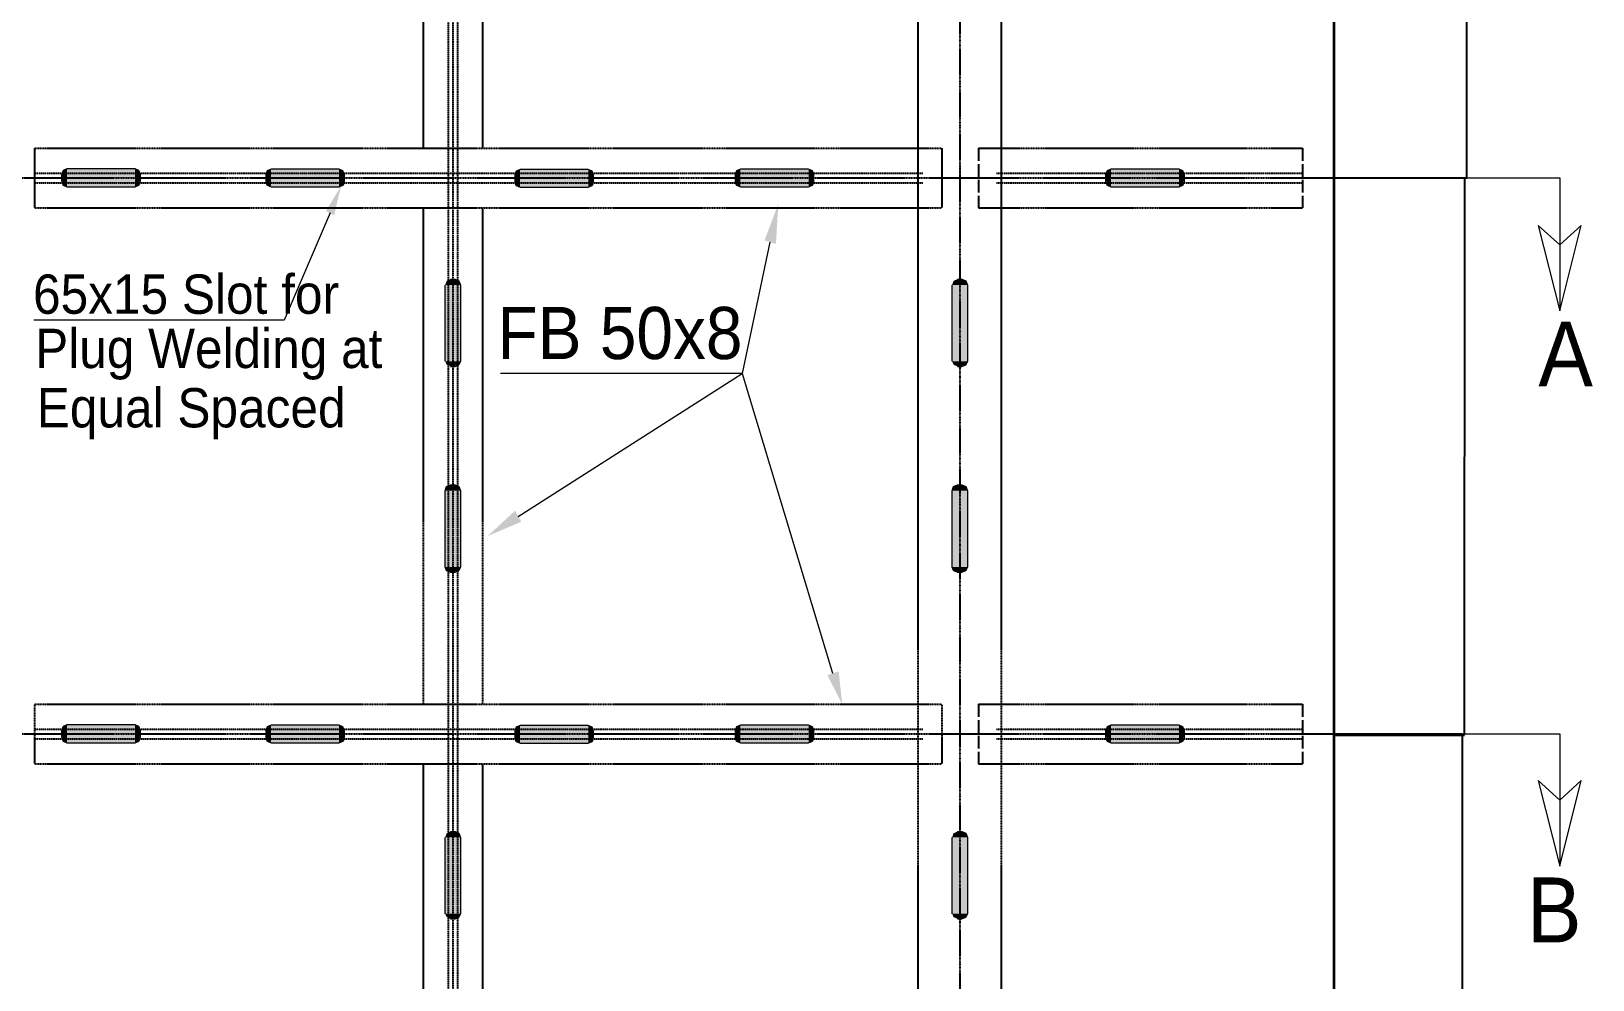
# Model space of a CAD drawing. Header units: inches. Extents: x 12838 to 25100, y 14333 to 18831.
# Drawn here: x 15853 to 17329, y 16434 to 17330 of the extents above; entities that cross this region are included whole.
import ezdxf

# ---------------------------------------------------------------- set-up
doc = ezdxf.new("R2010")
doc.units = ezdxf.units.IN
doc.header["$MEASUREMENT"] = 0
for name, pattern in [('ACAD_ISO02W100', [15, 12, -3]), ('DASHED2', [0.375, 0.25, -0.125]), ('HIDDEN2', [0.1875, 0.125, -0.0625]), ('PHANTOM2', [1.25, 0.625, -0.125, 0.125, -0.125, 0.125, -0.125])]:
    doc.linetypes.add(name, pattern=pattern)
for name, color, linetype in [('1', 50, 'Continuous'), ('PDF2_Geometry', 7, 'Continuous'), ('PDF2_Solid Fills', 7, 'Continuous'), ('PDF2_Text', 7, 'Continuous')]:
    doc.layers.add(name, color=color, linetype=linetype)
doc.styles.add('PDF Arial', font='arial.ttf')
doc.styles.get("Standard").update_dxf_attribs({"font": 'arial.ttf'})
doc.dimstyles.get("Standard").update_dxf_attribs({"dimtxt": 0.18, "dimasz": 0.18, "dimexe": 0.18, "dimexo": 0.0625, "dimgap": 0.09, "dimtad": 0, "dimtih": 1, "dimtoh": 1, "dimdec": 4, "dimzin": 0, "dimdsep": 46, "dimtxsty": 'Standard', "dimcen": 0.09, "dimadec": 0, "dimazin": 0, "dimtfac": 1, "dimtdec": 4, "dimtofl": 0, "dimtmove": 0, "dimatfit": 3, "dimfxl": 1, "dimtolj": 1, "dimtzin": 0, "dimarcsym": 0})

# ---------------------------------------------------------------- blocks, each defined once
blk = doc.blocks.new('*D39')
at = {"layer": '1', "color": 0, "lineweight": -2, "transparency": 16777216}
for p, q in [((17084.4, 17716.6), (17209.8, 17716.6)), ((17209.7, 17716.4), (17209.7, 17454.1)), ((17209.7, 17191.4), (17209.7, 17453.7)), ((17084.4, 17191.2), (17209.8, 17191.2))]:
    blk.add_line(p, q, dxfattribs=at)
at = {"layer": '1', "color": 0, "transparency": 16777216}
for points in [[(17209.6, 17716.4), (17209.7, 17716.4), (17209.7, 17716.6)], [(17209.6, 17191.4), (17209.7, 17191.4), (17209.7, 17191.2)]]:
    blk.add_solid(points, dxfattribs=at)
at = {"layer": 'Defpoints', "color": 0, "transparency": 16777216}
for p in [(17084.3, 17716.6), (17209.7, 17716.6), (17084.3, 17191.2)]:
    blk.add_point(p, dxfattribs=at)
at = {"layer": '1', "color": 0, "transparency": 16777216, "insert": (17209.7, 17453.9), "char_height": 0.18, "attachment_point": 5}
blk.add_mtext('\\A1;468', dxfattribs=at)
blk = doc.blocks.new('*D40')
at = {"layer": '1', "color": 0, "lineweight": -2, "transparency": 16777216}
for p, q in [((17084.4, 17191.2), (17207.7, 17191.2)), ((17207.5, 17191), (17207.5, 16928.1)), ((17207.5, 16664.9), (17207.5, 16927.8)), ((17084.4, 16664.7), (17207.7, 16664.7))]:
    blk.add_line(p, q, dxfattribs=at)
at = {"layer": '1', "color": 0, "transparency": 16777216}
for points in [[(17207.5, 17191), (17207.5, 17191), (17207.5, 17191.2)], [(17207.5, 16664.9), (17207.5, 16664.9), (17207.5, 16664.7)]]:
    blk.add_solid(points, dxfattribs=at)
at = {"layer": 'Defpoints', "color": 0, "transparency": 16777216}
for p in [(17084.3, 17191.2), (17084.3, 16664.7), (17207.5, 16664.7)]:
    blk.add_point(p, dxfattribs=at)
at = {"layer": '1', "color": 0, "transparency": 16777216, "insert": (17207.5, 16927.9), "char_height": 0.18, "attachment_point": 5}
blk.add_mtext('\\A1;468', dxfattribs=at)
blk = doc.blocks.new('*D41')
at = {"layer": '1', "color": 0, "lineweight": -2, "transparency": 16777216}
for p, q in [((17084.4, 16665.8), (17205.5, 16665.8)), ((17205.3, 16665.6), (17205.3, 16403.3)), ((17205.3, 16140.6), (17205.3, 16402.9)), ((17084.4, 16140.4), (17205.5, 16140.4))]:
    blk.add_line(p, q, dxfattribs=at)
at = {"layer": '1', "color": 0, "transparency": 16777216}
for points in [[(17205.3, 16665.6), (17205.3, 16665.6), (17205.3, 16665.8)], [(17205.3, 16140.6), (17205.3, 16140.6), (17205.3, 16140.4)]]:
    blk.add_solid(points, dxfattribs=at)
at = {"layer": 'Defpoints', "color": 0, "transparency": 16777216}
for p in [(17084.3, 16665.8), (17084.3, 16140.4), (17205.3, 16140.4)]:
    blk.add_point(p, dxfattribs=at)
at = {"layer": '1', "color": 0, "transparency": 16777216, "insert": (17205.3, 16403.1), "char_height": 0.18, "width": 91.111, "attachment_point": 5}
blk.add_mtext('\\A1;468', dxfattribs=at)

msp = doc.modelspace()

# ---------------------------------------------------------------- linework, layer by layer
at = {"linetype": 'HIDDEN2'}
for p, q in [((16223.00822, 17716.56756), (16223.00822, 17219.31756)), ((16279.25822, 17716.56756), (16279.25822, 17219.31756)), ((15855.63756, 17219.31756), (16713.45152, 17219.31756)), ((15855.63756, 17219.31756), (15855.63756, 17163.06756)), ((16713.45152, 17219.31756), (16713.45152, 17163.06756)), ((16748.29413, 17219.31756), (17054.48153, 17219.31756)), ((15808.55822, 17191.19256), (17084.30822, 17191.19256)), ((15855.63756, 17163.06756), (16713.45152, 17163.06756)), ((16223.00822, 17163.06756), (16223.00822, 16693.94256)), ((16279.25822, 17163.06756), (16279.25822, 16693.94256)), ((16748.29413, 17163.06756), (17054.48153, 17163.06756)), ((15855.63756, 16693.94256), (16713.45152, 16693.94256)), ((15855.63756, 16693.94256), (15855.63756, 16637.69256)), ((16713.45152, 16693.94256), (16713.45152, 16637.69256)), ((16748.29413, 16693.94256), (17054.48153, 16693.94256)), ((15808.55822, 16665.81756), (17084.30822, 16665.81756)), ((15855.63756, 16637.69256), (16713.45152, 16637.69256)), ((16223.00822, 16637.69256), (16223.00822, 16168.56756)), ((16279.25822, 16637.69256), (16279.25822, 16168.56756)), ((16748.29413, 16637.69256), (17054.48153, 16637.69256))]:
    msp.add_line(p, q, dxfattribs=at)
at = {"linetype": 'DASHED2'}
for p, q in [((16246.63322, 17716.56756), (16246.63322, 15612.81756)), ((16251.13322, 17716.56756), (16251.13322, 15612.81756)), ((16255.63322, 17716.56756), (16255.63322, 15612.81756)), ((15855.63756, 17195.69256), (16695.50822, 17195.69256)), ((15855.63756, 17186.69256), (16695.50822, 17186.69256)), ((16765.25822, 17195.69256), (17054.48153, 17195.69256)), ((16765.25822, 17186.69256), (17054.48153, 17186.69256)), ((15855.63756, 16670.31756), (16695.50822, 16670.31756)), ((16765.25822, 16670.31756), (17054.48153, 16670.31756)), ((15855.63756, 16661.31756), (16695.50822, 16661.31756)), ((16765.25822, 16661.31756), (17054.48153, 16661.31756))]:
    msp.add_line(p, q, dxfattribs=at)
at = {"linetype": 'PHANTOM2'}
for q in [(16730.38322, 15612.81756), (16730.38322, 15482.30137)]:
    msp.add_line((16730.38322, 17716.56756), q, dxfattribs=at)
at = {"linetype": 'ACAD_ISO02W100'}
for p, q in [((16748.29413, 17219.31756), (16748.29413, 17163.06756)), ((17054.48153, 17219.31756), (17054.48153, 17163.06756)), ((16748.29413, 16693.94256), (16748.29413, 16637.69256)), ((17054.48153, 16693.94256), (17054.48153, 16637.69256))]:
    msp.add_line(p, q, dxfattribs=at)
at = {"layer": '1', "linetype": 'HIDDEN2'}
for p, q in [((16691.00822, 15559.01353), (16691.00822, 17716.56756)), ((16769.75822, 15559.01353), (16769.75822, 17716.56756))]:
    msp.add_line(p, q, dxfattribs=at)
at = {"layer": '1', "lineweight": 35}
msp.add_line((17084.30822, 15612.81756), (17084.30822, 17716.56756), dxfattribs=at)
at = {"layer": 'PDF2_Geometry', "lineweight": 18}
for p, q in [((15886.38305, 17199.73646), (15882.76697, 17198.13543)), ((15950.74912, 17199.73646), (15886.38305, 17199.73646)), ((15954.36519, 17198.13543), (15950.74912, 17199.73646)), ((16079.31605, 17199.54994), (16075.69998, 17197.94891)), ((16143.68212, 17199.54994), (16079.31605, 17199.54994)), ((16147.29819, 17197.94891), (16143.68212, 17199.54994)), ((16314.7782, 17199.31148), (16311.16213, 17197.71045)), ((16379.14427, 17199.31148), (16314.7782, 17199.31148)), ((16382.76034, 17197.71045), (16379.14427, 17199.31148)), ((16523.1116, 17199.49172), (16519.49553, 17197.89069)), ((16587.47767, 17199.49172), (16523.1116, 17199.49172)), ((16591.09374, 17197.89069), (16587.47767, 17199.49172)), ((16730.38322, 17203.43828), (16730.38322, 17191.43057)), ((16873.38639, 17199.50601), (16869.77032, 17197.90499)), ((16937.75247, 17199.50601), (16873.38639, 17199.50601)), ((16941.36854, 17197.90499), (16937.75247, 17199.50601)), ((15882.76697, 17198.13543), (15881.32055, 17194.13286)), ((15881.32055, 17194.13286), (15881.32055, 17188.52926)), ((15881.32055, 17188.52926), (15882.76697, 17184.5267)), ((15882.76697, 17184.5267), (15886.38305, 17182.92567)), ((15950.74912, 17182.92567), (15954.36519, 17184.5267)), ((15955.81162, 17194.13286), (15954.36519, 17198.13543)), ((15954.36519, 17184.5267), (15955.81162, 17188.52926)), ((15955.81162, 17188.52926), (15955.81162, 17194.13286)), ((16075.69998, 17197.94891), (16074.25355, 17193.94634)), ((16074.25355, 17193.94634), (16074.25355, 17188.34275)), ((16074.25355, 17188.34275), (16075.69998, 17184.34018)), ((16075.69998, 17184.34018), (16079.31605, 17182.73915)), ((16143.68212, 17182.73915), (16147.29819, 17184.34018)), ((16148.74462, 17193.94634), (16147.29819, 17197.94891)), ((16147.29819, 17184.34018), (16148.74462, 17188.34275)), ((16148.74462, 17188.34275), (16148.74462, 17193.94634)), ((16311.16213, 17197.71045), (16309.7157, 17193.70788)), ((16309.7157, 17193.70788), (16309.7157, 17188.10429)), ((16309.7157, 17188.10429), (16311.16213, 17184.10172)), ((16311.16213, 17184.10172), (16314.7782, 17182.50069)), ((16379.14427, 17182.50069), (16382.76034, 17184.10172)), ((16384.20677, 17193.70788), (16382.76034, 17197.71045)), ((16382.76034, 17184.10172), (16384.20677, 17188.10429)), ((16384.20677, 17188.10429), (16384.20677, 17193.70788)), ((16519.49553, 17197.89069), (16518.0491, 17193.88812)), ((16518.0491, 17193.88812), (16518.0491, 17188.28453)), ((16518.0491, 17188.28453), (16519.49553, 17184.28196)), ((16519.49553, 17184.28196), (16523.1116, 17182.68093)), ((16587.47767, 17182.68093), (16591.09374, 17184.28196)), ((16592.54017, 17193.88812), (16591.09374, 17197.89069)), ((16591.09374, 17184.28196), (16592.54017, 17188.28453)), ((16592.54017, 17188.28453), (16592.54017, 17193.88812)), ((16869.77032, 17197.90499), (16868.32389, 17193.90242)), ((16868.32389, 17193.90242), (16868.32389, 17188.29882)), ((16868.32389, 17188.29882), (16869.77032, 17184.29625)), ((16869.77032, 17184.29625), (16873.38639, 17182.69523)), ((16937.75247, 17182.69523), (16941.36854, 17184.29625)), ((16942.81497, 17193.90242), (16941.36854, 17197.90499)), ((16941.36854, 17184.29625), (16942.81497, 17188.29882)), ((16942.81497, 17188.29882), (16942.81497, 17193.90242)), ((17084.30822, 17191.19256), (17297.65644, 17191.19256)), ((17297.65644, 17191.19256), (17297.65644, 17065.51191)), ((15886.38305, 17182.92567), (15950.74912, 17182.92567)), ((16079.31605, 17182.73915), (16143.68212, 17182.73915)), ((16314.7782, 17182.50069), (16379.14427, 17182.50069)), ((16523.1116, 17182.68093), (16587.47767, 17182.68093)), ((16873.38639, 17182.69523), (16937.75247, 17182.69523)), ((16135.13146, 17158.19405), (16091.61691, 17056.85736)), ((17297.65644, 17127.95198), (17277.40644, 17146.36379)), ((17277.40644, 17146.36379), (17297.65644, 17065.51191)), ((17297.65644, 17065.51191), (17317.90644, 17146.36379)), ((17317.90644, 17146.36379), (17297.65644, 17127.95198)), ((16550.89985, 17130.53056), (16524.86413, 17006.45094)), ((16248.96358, 17095.60212), (16253.30287, 17095.60212)), ((16253.30287, 17095.60212), (16256.91894, 17094.0011)), ((16728.21358, 17095.60212), (16732.55287, 17095.60212)), ((16732.55287, 17095.60212), (16736.16894, 17094.0011)), ((16243.90108, 17017.9523), (16243.90108, 17089.99853)), ((16256.91894, 17094.0011), (16258.36537, 17089.99853)), ((16258.36537, 17089.99853), (16258.36537, 17017.9523)), ((16723.15108, 17017.9523), (16723.15108, 17089.99853)), ((16736.16894, 17094.0011), (16737.61537, 17089.99853)), ((16737.61537, 17089.99853), (16737.61537, 17017.9523)), ((16091.61691, 17056.85736), (15855.00231, 17056.85736)), ((16253.30287, 17013.14921), (16248.96358, 17013.14921)), ((16248.96358, 17013.14921), (16253.30287, 17013.14921)), ((16256.91894, 17014.75024), (16253.30287, 17013.14921)), ((16253.30287, 17013.14921), (16256.91894, 17014.75024)), ((16258.36537, 17017.9523), (16256.91894, 17014.75024)), ((16256.91894, 17014.75024), (16258.36537, 17017.9523)), ((16732.55287, 17013.14921), (16728.21358, 17013.14921)), ((16728.21358, 17013.14921), (16732.55287, 17013.14921)), ((16736.16894, 17014.75024), (16732.55287, 17013.14921)), ((16732.55287, 17013.14921), (16736.16894, 17014.75024)), ((16737.61537, 17017.9523), (16736.16894, 17014.75024)), ((16736.16894, 17014.75024), (16737.61537, 17017.9523)), ((16524.86413, 17006.45094), (16296.32842, 17006.45094)), ((16312.96235, 16871.16412), (16524.86413, 17006.45094)), ((16524.86413, 17006.45094), (16610.25406, 16723.11651)), ((16243.90108, 16895.5939), (16245.34751, 16899.59646)), ((16243.90108, 16823.54766), (16243.90108, 16895.5939)), ((16245.34751, 16899.59646), (16248.96358, 16901.19749)), ((16248.96358, 16901.19749), (16253.30287, 16901.19749)), ((16253.30287, 16901.19749), (16256.91894, 16899.59646)), ((16256.91894, 16899.59646), (16258.36537, 16895.5939)), ((16258.36537, 16895.5939), (16258.36537, 16823.54766)), ((16723.15108, 16895.5939), (16724.59751, 16899.59646)), ((16723.15108, 16823.54766), (16723.15108, 16895.5939)), ((16724.59751, 16899.59646), (16728.21358, 16901.19749)), ((16728.21358, 16901.19749), (16732.55287, 16901.19749)), ((16732.55287, 16901.19749), (16736.16894, 16899.59646)), ((16736.16894, 16899.59646), (16737.61537, 16895.5939)), ((16737.61537, 16895.5939), (16737.61537, 16823.54766)), ((16243.90108, 16823.54766), (16245.34751, 16820.34561)), ((16245.34751, 16820.34561), (16243.90108, 16823.54766)), ((16245.34751, 16820.34561), (16248.96358, 16818.74458)), ((16248.96358, 16818.74458), (16245.34751, 16820.34561)), ((16253.30287, 16818.74458), (16248.96358, 16818.74458)), ((16248.96358, 16818.74458), (16253.30287, 16818.74458)), ((16256.91894, 16820.34561), (16253.30287, 16818.74458)), ((16253.30287, 16818.74458), (16256.91894, 16820.34561)), ((16258.36537, 16823.54766), (16256.91894, 16820.34561)), ((16256.91894, 16820.34561), (16258.36537, 16823.54766)), ((16723.15108, 16823.54766), (16724.59751, 16820.34561)), ((16724.59751, 16820.34561), (16723.15108, 16823.54766)), ((16724.59751, 16820.34561), (16728.21358, 16818.74458)), ((16728.21358, 16818.74458), (16724.59751, 16820.34561)), ((16732.55287, 16818.74458), (16728.21358, 16818.74458)), ((16728.21358, 16818.74458), (16732.55287, 16818.74458)), ((16736.16894, 16820.34561), (16732.55287, 16818.74458)), ((16732.55287, 16818.74458), (16736.16894, 16820.34561)), ((16737.61537, 16823.54766), (16736.16894, 16820.34561)), ((16736.16894, 16820.34561), (16737.61537, 16823.54766)), ((15882.76697, 16672.76043), (15881.32055, 16668.75786)), ((15881.32055, 16668.75786), (15881.32055, 16663.15426)), ((15886.38305, 16674.36146), (15882.76697, 16672.76043)), ((15950.74912, 16674.36146), (15886.38305, 16674.36146)), ((15954.36519, 16672.76043), (15950.74912, 16674.36146)), ((15955.81162, 16668.75786), (15954.36519, 16672.76043)), ((15955.81162, 16663.15426), (15955.81162, 16668.75786)), ((16075.69998, 16672.57391), (16074.25355, 16668.57134)), ((16074.25355, 16668.57134), (16074.25355, 16662.96775)), ((16079.31605, 16674.17494), (16075.69998, 16672.57391)), ((16143.68212, 16674.17494), (16079.31605, 16674.17494)), ((16147.29819, 16672.57391), (16143.68212, 16674.17494)), ((16148.74462, 16668.57134), (16147.29819, 16672.57391)), ((16148.74462, 16662.96775), (16148.74462, 16668.57134)), ((16311.16213, 16672.33545), (16309.7157, 16668.33288)), ((16309.7157, 16668.33288), (16309.7157, 16662.72929)), ((16314.7782, 16673.93648), (16311.16213, 16672.33545)), ((16379.14427, 16673.93648), (16314.7782, 16673.93648)), ((16382.76034, 16672.33545), (16379.14427, 16673.93648)), ((16384.20677, 16668.33288), (16382.76034, 16672.33545)), ((16384.20677, 16662.72929), (16384.20677, 16668.33288)), ((16519.49553, 16672.51569), (16518.0491, 16668.51312)), ((16518.0491, 16668.51312), (16518.0491, 16662.90953)), ((16523.1116, 16674.11672), (16519.49553, 16672.51569)), ((16587.47767, 16674.11672), (16523.1116, 16674.11672)), ((16591.09374, 16672.51569), (16587.47767, 16674.11672)), ((16592.54017, 16668.51312), (16591.09374, 16672.51569)), ((16592.54017, 16662.90953), (16592.54017, 16668.51312)), ((16869.77032, 16672.52999), (16868.32389, 16668.52742)), ((16868.32389, 16668.52742), (16868.32389, 16662.92382)), ((16873.38639, 16674.13101), (16869.77032, 16672.52999)), ((16937.75247, 16674.13101), (16873.38639, 16674.13101)), ((16941.36854, 16672.52999), (16937.75247, 16674.13101)), ((16942.81497, 16668.52742), (16941.36854, 16672.52999)), ((16942.81497, 16662.92382), (16942.81497, 16668.52742)), ((15881.32055, 16663.15426), (15882.76697, 16659.1517)), ((15882.76697, 16659.1517), (15886.38305, 16657.55067)), ((15886.38305, 16657.55067), (15950.74912, 16657.55067)), ((15950.74912, 16657.55067), (15954.36519, 16659.1517)), ((15954.36519, 16659.1517), (15955.81162, 16663.15426)), ((16074.25355, 16662.96775), (16075.69998, 16658.96518)), ((16075.69998, 16658.96518), (16079.31605, 16657.36415)), ((16079.31605, 16657.36415), (16143.68212, 16657.36415)), ((16143.68212, 16657.36415), (16147.29819, 16658.96518)), ((16147.29819, 16658.96518), (16148.74462, 16662.96775)), ((16309.7157, 16662.72929), (16311.16213, 16658.72672)), ((16311.16213, 16658.72672), (16314.7782, 16657.12569)), ((16314.7782, 16657.12569), (16379.14427, 16657.12569)), ((16379.14427, 16657.12569), (16382.76034, 16658.72672)), ((16382.76034, 16658.72672), (16384.20677, 16662.72929)), ((16518.0491, 16662.90953), (16519.49553, 16658.90696)), ((16519.49553, 16658.90696), (16523.1116, 16657.30593)), ((16523.1116, 16657.30593), (16587.47767, 16657.30593)), ((16587.47767, 16657.30593), (16591.09374, 16658.90696)), ((16591.09374, 16658.90696), (16592.54017, 16662.90953)), ((16868.32389, 16662.92382), (16869.77032, 16658.92125)), ((16869.77032, 16658.92125), (16873.38639, 16657.32023)), ((16873.38639, 16657.32023), (16937.75247, 16657.32023)), ((16937.75247, 16657.32023), (16941.36854, 16658.92125)), ((16941.36854, 16658.92125), (16942.81497, 16662.92382)), ((17084.30822, 16665.81756), (17297.65644, 16665.81756)), ((17297.65644, 16665.81756), (17297.65644, 16540.93742)), ((17297.65644, 16603.37749), (17277.40644, 16621.78931)), ((17277.40644, 16621.78931), (17297.65644, 16540.93742)), ((17297.65644, 16540.93742), (17317.90644, 16621.78931)), ((17317.90644, 16621.78931), (17297.65644, 16603.37749)), ((16243.90108, 16495.9523), (16243.90108, 16567.99853)), ((16248.96358, 16573.60212), (16253.30287, 16573.60212)), ((16253.30287, 16573.60212), (16256.91894, 16572.0011)), ((16256.91894, 16572.0011), (16258.36537, 16567.99853)), ((16258.36537, 16567.99853), (16258.36537, 16495.9523)), ((16723.15108, 16495.9523), (16723.15108, 16567.99853)), ((16728.21358, 16573.60212), (16732.55287, 16573.60212)), ((16732.55287, 16573.60212), (16736.16894, 16572.0011)), ((16736.16894, 16572.0011), (16737.61537, 16567.99853)), ((16737.61537, 16567.99853), (16737.61537, 16495.9523)), ((16253.30287, 16491.14921), (16248.96358, 16491.14921)), ((16248.96358, 16491.14921), (16253.30287, 16491.14921)), ((16256.91894, 16492.75024), (16253.30287, 16491.14921)), ((16253.30287, 16491.14921), (16256.91894, 16492.75024)), ((16258.36537, 16495.9523), (16256.91894, 16492.75024)), ((16256.91894, 16492.75024), (16258.36537, 16495.9523)), ((16732.55287, 16491.14921), (16728.21358, 16491.14921)), ((16728.21358, 16491.14921), (16732.55287, 16491.14921)), ((16736.16894, 16492.75024), (16732.55287, 16491.14921)), ((16732.55287, 16491.14921), (16736.16894, 16492.75024)), ((16737.61537, 16495.9523), (16736.16894, 16492.75024)), ((16736.16894, 16492.75024), (16737.61537, 16495.9523))]:
    msp.add_line(p, q, dxfattribs=at)
at = {"layer": 'PDF2_Geometry', "lineweight": 9}
for p, q in [((15882.04376, 17186.12772), (15882.76697, 17184.5267)), ((15882.76697, 17184.5267), (15882.04376, 17186.12772)), ((15882.04376, 17186.12772), (15882.04376, 17186.12772)), ((15955.0884, 17186.12772), (15954.36519, 17184.5267)), ((15954.36519, 17184.5267), (15955.0884, 17186.12772)), ((15955.0884, 17186.12772), (15955.0884, 17186.12772)), ((16074.97677, 17185.94121), (16075.69998, 17184.34018)), ((16075.69998, 17184.34018), (16074.97677, 17185.94121)), ((16074.97677, 17185.94121), (16074.97677, 17185.94121)), ((16148.02141, 17185.94121), (16147.29819, 17184.34018)), ((16147.29819, 17184.34018), (16148.02141, 17185.94121)), ((16148.02141, 17185.94121), (16148.02141, 17185.94121)), ((16310.43891, 17185.70275), (16311.16213, 17184.10172)), ((16311.16213, 17184.10172), (16310.43891, 17185.70275)), ((16310.43891, 17185.70275), (16310.43891, 17185.70275)), ((16383.48355, 17185.70275), (16382.76034, 17184.10172)), ((16382.76034, 17184.10172), (16383.48355, 17185.70275)), ((16383.48355, 17185.70275), (16383.48355, 17185.70275)), ((16518.77232, 17185.88299), (16519.49553, 17184.28196)), ((16519.49553, 17184.28196), (16518.77232, 17185.88299)), ((16518.77232, 17185.88299), (16518.77232, 17185.88299)), ((16591.81696, 17185.88299), (16591.09374, 17184.28196)), ((16591.09374, 17184.28196), (16591.81696, 17185.88299)), ((16591.81696, 17185.88299), (16591.81696, 17185.88299)), ((16869.04711, 17185.89728), (16869.77032, 17184.29625)), ((16869.77032, 17184.29625), (16869.04711, 17185.89728)), ((16869.04711, 17185.89728), (16869.04711, 17185.89728)), ((16942.09175, 17185.89728), (16941.36854, 17184.29625)), ((16941.36854, 17184.29625), (16942.09175, 17185.89728)), ((16942.09175, 17185.89728), (16942.09175, 17185.89728)), ((15882.04376, 16660.75272), (15882.76697, 16659.1517)), ((15882.76697, 16659.1517), (15882.04376, 16660.75272)), ((15882.04376, 16660.75272), (15882.04376, 16660.75272)), ((15955.0884, 16660.75272), (15954.36519, 16659.1517)), ((15954.36519, 16659.1517), (15955.0884, 16660.75272)), ((15955.0884, 16660.75272), (15955.0884, 16660.75272)), ((16074.97677, 16660.56621), (16075.69998, 16658.96518)), ((16075.69998, 16658.96518), (16074.97677, 16660.56621)), ((16074.97677, 16660.56621), (16074.97677, 16660.56621)), ((16148.02141, 16660.56621), (16147.29819, 16658.96518)), ((16147.29819, 16658.96518), (16148.02141, 16660.56621)), ((16148.02141, 16660.56621), (16148.02141, 16660.56621)), ((16310.43891, 16660.32775), (16311.16213, 16658.72672)), ((16311.16213, 16658.72672), (16310.43891, 16660.32775)), ((16310.43891, 16660.32775), (16310.43891, 16660.32775)), ((16383.48355, 16660.32775), (16382.76034, 16658.72672)), ((16382.76034, 16658.72672), (16383.48355, 16660.32775)), ((16383.48355, 16660.32775), (16383.48355, 16660.32775)), ((16518.77232, 16660.50799), (16519.49553, 16658.90696)), ((16519.49553, 16658.90696), (16518.77232, 16660.50799)), ((16518.77232, 16660.50799), (16518.77232, 16660.50799)), ((16591.81696, 16660.50799), (16591.09374, 16658.90696)), ((16591.09374, 16658.90696), (16591.81696, 16660.50799)), ((16591.81696, 16660.50799), (16591.81696, 16660.50799)), ((16869.04711, 16660.52228), (16869.77032, 16658.92125)), ((16869.77032, 16658.92125), (16869.04711, 16660.52228)), ((16869.04711, 16660.52228), (16869.04711, 16660.52228)), ((16942.09175, 16660.52228), (16941.36854, 16658.92125)), ((16941.36854, 16658.92125), (16942.09175, 16660.52228)), ((16942.09175, 16660.52228), (16942.09175, 16660.52228))]:
    msp.add_line(p, q, dxfattribs=at)
at = {"layer": 'PDF2_Solid Fills', "transparency": 33554559}
for points in [[(15886.38305, 17199.73646), (15882.76697, 17198.13543), (15886.38305, 17182.92567)], [(15886.38305, 17199.73646), (15950.74912, 17199.73646), (15886.38305, 17182.92567)], [(15950.74912, 17199.73646), (15886.38305, 17182.92567), (15950.74912, 17182.92567)], [(15950.74912, 17199.73646), (15954.36519, 17198.13543), (15950.74912, 17182.92567)], [(16079.31605, 17199.54994), (16075.69998, 17197.94891), (16079.31605, 17182.73915)], [(16079.31605, 17199.54994), (16143.68212, 17199.54994), (16079.31605, 17182.73915)], [(16143.68212, 17199.54994), (16079.31605, 17182.73915), (16143.68212, 17182.73915)], [(16143.68212, 17199.54994), (16147.29819, 17197.94891), (16143.68212, 17182.73915)], [(16314.7782, 17199.31148), (16311.16213, 17197.71045), (16314.7782, 17182.50069)], [(16314.7782, 17199.31148), (16379.14427, 17199.31148), (16314.7782, 17182.50069)], [(16379.14427, 17199.31148), (16314.7782, 17182.50069), (16379.14427, 17182.50069)], [(16379.14427, 17199.31148), (16382.76034, 17197.71045), (16379.14427, 17182.50069)], [(16523.1116, 17199.49172), (16519.49553, 17197.89069), (16523.1116, 17182.68093)], [(16523.1116, 17199.49172), (16587.47767, 17199.49172), (16523.1116, 17182.68093)], [(16587.47767, 17199.49172), (16523.1116, 17182.68093), (16587.47767, 17182.68093)], [(16587.47767, 17199.49172), (16591.09374, 17197.89069), (16587.47767, 17182.68093)], [(16873.38639, 17199.50601), (16869.77032, 17197.90499), (16873.38639, 17182.69523)], [(16873.38639, 17199.50601), (16937.75247, 17199.50601), (16873.38639, 17182.69523)], [(16937.75247, 17199.50601), (16873.38639, 17182.69523), (16937.75247, 17182.69523)], [(16937.75247, 17199.50601), (16941.36854, 17197.90499), (16937.75247, 17182.69523)], [(15882.76697, 17184.5267), (15882.76697, 17198.13543), (15881.32055, 17194.13286)], [(15882.76697, 17198.13543), (15881.32055, 17194.13286), (15881.32055, 17194.13286)], [(15882.76697, 17198.13543), (15881.32055, 17194.13286), (15881.32055, 17188.52926)], [(15882.76697, 17184.5267), (15882.76697, 17184.5267), (15881.32055, 17194.13286)], [(15882.04376, 17186.12772), (15881.32055, 17188.52926), (15882.04376, 17189.32978)], [(15881.32055, 17188.52926), (15882.76697, 17184.5267), (15882.76697, 17184.5267)], [(15882.76697, 17198.13543), (15886.38305, 17182.92567), (15882.76697, 17184.5267)], [(15954.36519, 17198.13543), (15950.74912, 17182.92567), (15954.36519, 17184.5267)], [(15954.36519, 17184.5267), (15954.36519, 17198.13543), (15955.81162, 17194.13286)], [(15954.36519, 17198.13543), (15955.81162, 17194.13286), (15955.81162, 17194.13286)], [(15954.36519, 17198.13543), (15955.81162, 17194.13286), (15955.81162, 17188.52926)], [(15954.36519, 17184.5267), (15954.36519, 17184.5267), (15955.81162, 17194.13286)], [(15955.81162, 17188.52926), (15954.36519, 17184.5267), (15954.36519, 17184.5267)], [(15955.0884, 17186.12772), (15955.81162, 17188.52926), (15955.0884, 17189.32978)], [(16075.69998, 17184.34018), (16075.69998, 17197.94891), (16074.25355, 17193.94634)], [(16075.69998, 17197.94891), (16074.25355, 17193.94634), (16074.25355, 17193.94634)], [(16075.69998, 17197.94891), (16074.25355, 17193.94634), (16074.25355, 17188.34275)], [(16075.69998, 17184.34018), (16075.69998, 17184.34018), (16074.25355, 17193.94634)], [(16074.97677, 17185.94121), (16074.25355, 17188.34275), (16074.97677, 17189.14326)], [(16074.25355, 17188.34275), (16075.69998, 17184.34018), (16075.69998, 17184.34018)], [(16075.69998, 17197.94891), (16079.31605, 17182.73915), (16075.69998, 17184.34018)], [(16147.29819, 17197.94891), (16143.68212, 17182.73915), (16147.29819, 17184.34018)], [(16147.29819, 17184.34018), (16147.29819, 17197.94891), (16148.74462, 17193.94634)], [(16147.29819, 17197.94891), (16148.74462, 17193.94634), (16148.74462, 17193.94634)], [(16147.29819, 17197.94891), (16148.74462, 17193.94634), (16148.74462, 17188.34275)], [(16147.29819, 17184.34018), (16147.29819, 17184.34018), (16148.74462, 17193.94634)], [(16148.74462, 17188.34275), (16147.29819, 17184.34018), (16147.29819, 17184.34018)], [(16148.02141, 17185.94121), (16148.74462, 17188.34275), (16148.02141, 17189.14326)], [(16311.16213, 17184.10172), (16311.16213, 17197.71045), (16309.7157, 17193.70788)], [(16311.16213, 17197.71045), (16309.7157, 17193.70788), (16309.7157, 17193.70788)], [(16311.16213, 17197.71045), (16309.7157, 17193.70788), (16309.7157, 17188.10429)], [(16311.16213, 17184.10172), (16311.16213, 17184.10172), (16309.7157, 17193.70788)], [(16310.43891, 17185.70275), (16309.7157, 17188.10429), (16310.43891, 17188.9048)], [(16309.7157, 17188.10429), (16311.16213, 17184.10172), (16311.16213, 17184.10172)], [(16311.16213, 17197.71045), (16314.7782, 17182.50069), (16311.16213, 17184.10172)], [(16382.76034, 17197.71045), (16379.14427, 17182.50069), (16382.76034, 17184.10172)], [(16382.76034, 17184.10172), (16382.76034, 17197.71045), (16384.20677, 17193.70788)], [(16382.76034, 17197.71045), (16384.20677, 17193.70788), (16384.20677, 17193.70788)], [(16382.76034, 17197.71045), (16384.20677, 17193.70788), (16384.20677, 17188.10429)], [(16382.76034, 17184.10172), (16382.76034, 17184.10172), (16384.20677, 17193.70788)], [(16384.20677, 17188.10429), (16382.76034, 17184.10172), (16382.76034, 17184.10172)], [(16383.48355, 17185.70275), (16384.20677, 17188.10429), (16383.48355, 17188.9048)], [(16519.49553, 17184.28196), (16519.49553, 17197.89069), (16518.0491, 17193.88812)], [(16519.49553, 17197.89069), (16518.0491, 17193.88812), (16518.0491, 17193.88812)], [(16519.49553, 17197.89069), (16518.0491, 17193.88812), (16518.0491, 17188.28453)], [(16519.49553, 17184.28196), (16519.49553, 17184.28196), (16518.0491, 17193.88812)], [(16518.77232, 17185.88299), (16518.0491, 17188.28453), (16518.77232, 17189.08504)], [(16518.0491, 17188.28453), (16519.49553, 17184.28196), (16519.49553, 17184.28196)], [(16519.49553, 17197.89069), (16523.1116, 17182.68093), (16519.49553, 17184.28196)], [(16591.09374, 17197.89069), (16587.47767, 17182.68093), (16591.09374, 17184.28196)], [(16591.09374, 17184.28196), (16591.09374, 17197.89069), (16592.54017, 17193.88812)], [(16591.09374, 17197.89069), (16592.54017, 17193.88812), (16592.54017, 17193.88812)], [(16591.09374, 17197.89069), (16592.54017, 17193.88812), (16592.54017, 17188.28453)], [(16591.09374, 17184.28196), (16591.09374, 17184.28196), (16592.54017, 17193.88812)], [(16592.54017, 17188.28453), (16591.09374, 17184.28196), (16591.09374, 17184.28196)], [(16591.81696, 17185.88299), (16592.54017, 17188.28453), (16591.81696, 17189.08504)], [(16869.77032, 17184.29625), (16869.77032, 17197.90499), (16868.32389, 17193.90242)], [(16869.77032, 17197.90499), (16868.32389, 17193.90242), (16868.32389, 17193.90242)], [(16869.77032, 17197.90499), (16868.32389, 17193.90242), (16868.32389, 17188.29882)], [(16869.77032, 17184.29625), (16869.77032, 17184.29625), (16868.32389, 17193.90242)], [(16869.04711, 17185.89728), (16868.32389, 17188.29882), (16869.04711, 17189.09934)], [(16868.32389, 17188.29882), (16869.77032, 17184.29625), (16869.77032, 17184.29625)], [(16869.77032, 17197.90499), (16873.38639, 17182.69523), (16869.77032, 17184.29625)], [(16941.36854, 17197.90499), (16937.75247, 17182.69523), (16941.36854, 17184.29625)], [(16941.36854, 17184.29625), (16941.36854, 17197.90499), (16942.81497, 17193.90242)], [(16941.36854, 17197.90499), (16942.81497, 17193.90242), (16942.81497, 17193.90242)], [(16941.36854, 17197.90499), (16942.81497, 17193.90242), (16942.81497, 17188.29882)], [(16941.36854, 17184.29625), (16941.36854, 17184.29625), (16942.81497, 17193.90242)], [(16942.81497, 17188.29882), (16941.36854, 17184.29625), (16941.36854, 17184.29625)], [(16942.09175, 17185.89728), (16942.81497, 17188.29882), (16942.09175, 17189.09934)], [(16138.94782, 17155.78018), (16145.49016, 17183.53967), (16131.31509, 17160.00445)], [(16556.68556, 17128.92953), (16558.8552, 17166.55368), (16545.83735, 17132.13159)], [(16245.34751, 17094.0011), (16248.96358, 17095.60212), (16253.30287, 17095.60212)], [(16256.91894, 17094.0011), (16245.34751, 17094.0011), (16248.96358, 17095.60212)], [(16256.91894, 17094.0011), (16256.91894, 17094.0011), (16248.96358, 17095.60212)], [(16254.74929, 17094.80161), (16253.30287, 17095.60212), (16252.57965, 17094.80161)], [(16253.30287, 17095.60212), (16256.91894, 17094.0011), (16256.91894, 17094.0011)], [(16724.59751, 17094.0011), (16728.21358, 17095.60212), (16732.55287, 17095.60212)], [(16736.16894, 17094.0011), (16724.59751, 17094.0011), (16728.21358, 17095.60212)], [(16736.16894, 17094.0011), (16736.16894, 17094.0011), (16728.21358, 17095.60212)], [(16733.99929, 17094.80161), (16732.55287, 17095.60212), (16731.82965, 17094.80161)], [(16732.55287, 17095.60212), (16736.16894, 17094.0011), (16736.16894, 17094.0011)], [(16243.90108, 17089.99853), (16245.34751, 17094.0011), (16258.36537, 17089.99853)], [(16243.90108, 17017.9523), (16243.90108, 17089.99853), (16258.36537, 17017.9523)], [(16243.90108, 17089.99853), (16258.36537, 17017.9523), (16258.36537, 17089.99853)], [(16245.34751, 17094.0011), (16258.36537, 17089.99853), (16256.91894, 17094.0011)], [(16252.57965, 17094.80161), (16254.02608, 17094.0011), (16251.13322, 17094.80161)], [(16254.02608, 17094.80161), (16252.57965, 17094.80161), (16254.02608, 17094.0011)], [(16254.02608, 17094.80161), (16252.57965, 17094.80161), (16254.02608, 17094.0011)], [(16254.74929, 17094.80161), (16256.91894, 17094.0011), (16255.47251, 17094.80161)], [(16723.15108, 17089.99853), (16724.59751, 17094.0011), (16737.61537, 17089.99853)], [(16723.15108, 17017.9523), (16723.15108, 17089.99853), (16737.61537, 17017.9523)], [(16723.15108, 17089.99853), (16737.61537, 17017.9523), (16737.61537, 17089.99853)], [(16724.59751, 17094.0011), (16737.61537, 17089.99853), (16736.16894, 17094.0011)], [(16731.82965, 17094.80161), (16733.27608, 17094.0011), (16730.38322, 17094.80161)], [(16733.27608, 17094.80161), (16731.82965, 17094.80161), (16733.27608, 17094.0011)], [(16733.27608, 17094.80161), (16731.82965, 17094.80161), (16733.27608, 17094.0011)], [(16733.99929, 17094.80161), (16736.16894, 17094.0011), (16734.72251, 17094.80161)], [(16243.90108, 17017.9523), (16245.34751, 17014.75024), (16258.36537, 17017.9523)], [(16245.34751, 17014.75024), (16258.36537, 17017.9523), (16256.91894, 17014.75024)], [(16245.34751, 17014.75024), (16248.96358, 17013.14921), (16253.30287, 17013.14921)], [(16256.91894, 17014.75024), (16245.34751, 17014.75024), (16248.96358, 17013.14921)], [(16256.91894, 17014.75024), (16256.91894, 17014.75024), (16248.96358, 17013.14921)], [(16254.02608, 17013.94973), (16251.13322, 17013.14921), (16252.57965, 17013.94973)], [(16254.74929, 17013.94973), (16253.30287, 17013.14921), (16252.57965, 17013.94973)], [(16253.30287, 17013.14921), (16256.91894, 17014.75024), (16256.91894, 17014.75024)], [(16254.74929, 17013.94973), (16256.91894, 17014.75024), (16255.47251, 17013.94973)], [(16723.15108, 17017.9523), (16724.59751, 17014.75024), (16737.61537, 17017.9523)], [(16724.59751, 17014.75024), (16737.61537, 17017.9523), (16736.16894, 17014.75024)], [(16724.59751, 17014.75024), (16728.21358, 17013.14921), (16732.55287, 17013.14921)], [(16736.16894, 17014.75024), (16724.59751, 17014.75024), (16728.21358, 17013.14921)], [(16736.16894, 17014.75024), (16736.16894, 17014.75024), (16728.21358, 17013.14921)], [(16733.27608, 17013.94973), (16730.38322, 17013.14921), (16731.82965, 17013.94973)], [(16733.99929, 17013.94973), (16732.55287, 17013.14921), (16731.82965, 17013.94973)], [(16732.55287, 17013.14921), (16736.16894, 17014.75024), (16736.16894, 17014.75024)], [(16733.99929, 17013.94973), (16736.16894, 17014.75024), (16734.72251, 17013.94973)], [(16243.90108, 16895.5939), (16245.34751, 16899.59646), (16258.36537, 16895.5939)], [(16243.90108, 16823.54766), (16243.90108, 16895.5939), (16258.36537, 16823.54766)], [(16243.90108, 16895.5939), (16258.36537, 16823.54766), (16258.36537, 16895.5939)], [(16245.34751, 16899.59646), (16248.96358, 16901.19749), (16253.30287, 16901.19749)], [(16256.91894, 16899.59646), (16245.34751, 16899.59646), (16248.96358, 16901.19749)], [(16245.34751, 16899.59646), (16248.96358, 16901.19749), (16248.96358, 16901.19749)], [(16245.34751, 16899.59646), (16258.36537, 16895.5939), (16256.91894, 16899.59646)], [(16256.91894, 16899.59646), (16256.91894, 16899.59646), (16248.96358, 16901.19749)], [(16252.57965, 16900.39698), (16254.02608, 16899.59646), (16251.13322, 16900.39698)], [(16254.74929, 16900.39698), (16253.30287, 16901.19749), (16252.57965, 16900.39698)], [(16254.02608, 16900.39698), (16252.57965, 16900.39698), (16254.02608, 16899.59646)], [(16254.02608, 16900.39698), (16252.57965, 16900.39698), (16254.02608, 16899.59646)], [(16253.30287, 16901.19749), (16256.91894, 16899.59646), (16256.91894, 16899.59646)], [(16254.74929, 16900.39698), (16256.91894, 16899.59646), (16255.47251, 16900.39698)], [(16723.15108, 16895.5939), (16724.59751, 16899.59646), (16737.61537, 16895.5939)], [(16723.15108, 16823.54766), (16723.15108, 16895.5939), (16737.61537, 16823.54766)], [(16723.15108, 16895.5939), (16737.61537, 16823.54766), (16737.61537, 16895.5939)], [(16724.59751, 16899.59646), (16728.21358, 16901.19749), (16732.55287, 16901.19749)], [(16736.16894, 16899.59646), (16724.59751, 16899.59646), (16728.21358, 16901.19749)], [(16724.59751, 16899.59646), (16728.21358, 16901.19749), (16728.21358, 16901.19749)], [(16724.59751, 16899.59646), (16737.61537, 16895.5939), (16736.16894, 16899.59646)], [(16736.16894, 16899.59646), (16736.16894, 16899.59646), (16728.21358, 16901.19749)], [(16731.82965, 16900.39698), (16733.27608, 16899.59646), (16730.38322, 16900.39698)], [(16733.99929, 16900.39698), (16732.55287, 16901.19749), (16731.82965, 16900.39698)], [(16733.27608, 16900.39698), (16731.82965, 16900.39698), (16733.27608, 16899.59646)], [(16733.27608, 16900.39698), (16731.82965, 16900.39698), (16733.27608, 16899.59646)], [(16732.55287, 16901.19749), (16736.16894, 16899.59646), (16736.16894, 16899.59646)], [(16733.99929, 16900.39698), (16736.16894, 16899.59646), (16734.72251, 16900.39698)], [(16315.8552, 16866.36104), (16284.03378, 16852.75231), (16310.06949, 16876.76772)], [(16243.90108, 16823.54766), (16245.34751, 16820.34561), (16258.36537, 16823.54766)], [(16245.34751, 16820.34561), (16258.36537, 16823.54766), (16256.91894, 16820.34561)], [(16245.34751, 16820.34561), (16248.96358, 16818.74458), (16253.30287, 16818.74458)], [(16256.91894, 16820.34561), (16245.34751, 16820.34561), (16248.96358, 16818.74458)], [(16245.34751, 16820.34561), (16248.96358, 16818.74458), (16248.96358, 16818.74458)], [(16256.91894, 16820.34561), (16256.91894, 16820.34561), (16248.96358, 16818.74458)], [(16254.02608, 16819.54509), (16251.13322, 16818.74458), (16252.57965, 16819.54509)], [(16254.74929, 16819.54509), (16253.30287, 16818.74458), (16252.57965, 16819.54509)], [(16253.30287, 16818.74458), (16256.91894, 16820.34561), (16256.91894, 16820.34561)], [(16254.74929, 16819.54509), (16256.91894, 16820.34561), (16255.47251, 16819.54509)], [(16723.15108, 16823.54766), (16724.59751, 16820.34561), (16737.61537, 16823.54766)], [(16724.59751, 16820.34561), (16737.61537, 16823.54766), (16736.16894, 16820.34561)], [(16724.59751, 16820.34561), (16728.21358, 16818.74458), (16732.55287, 16818.74458)], [(16736.16894, 16820.34561), (16724.59751, 16820.34561), (16728.21358, 16818.74458)], [(16724.59751, 16820.34561), (16728.21358, 16818.74458), (16728.21358, 16818.74458)], [(16736.16894, 16820.34561), (16736.16894, 16820.34561), (16728.21358, 16818.74458)], [(16733.27608, 16819.54509), (16730.38322, 16818.74458), (16731.82965, 16819.54509)], [(16733.99929, 16819.54509), (16732.55287, 16818.74458), (16731.82965, 16819.54509)], [(16732.55287, 16818.74458), (16736.16894, 16820.34561), (16736.16894, 16820.34561)], [(16733.99929, 16819.54509), (16736.16894, 16820.34561), (16734.72251, 16819.54509)], [(16605.19118, 16721.50492), (16619.2917, 16693.94256), (16615.9748, 16724.93751)], [(15882.76697, 16659.1517), (15882.76697, 16672.76043), (15881.32055, 16668.75786)], [(15882.76697, 16672.76043), (15881.32055, 16668.75786), (15881.32055, 16668.75786)], [(15882.76697, 16672.76043), (15881.32055, 16668.75786), (15881.32055, 16663.15426)], [(15882.76697, 16659.1517), (15882.76697, 16659.1517), (15881.32055, 16668.75786)], [(15886.38305, 16674.36146), (15882.76697, 16672.76043), (15886.38305, 16657.55067)], [(15882.76697, 16672.76043), (15886.38305, 16657.55067), (15882.76697, 16659.1517)], [(15886.38305, 16674.36146), (15950.74912, 16674.36146), (15886.38305, 16657.55067)], [(15950.74912, 16674.36146), (15886.38305, 16657.55067), (15950.74912, 16657.55067)], [(15950.74912, 16674.36146), (15954.36519, 16672.76043), (15950.74912, 16657.55067)], [(15954.36519, 16672.76043), (15950.74912, 16657.55067), (15954.36519, 16659.1517)], [(15954.36519, 16659.1517), (15954.36519, 16672.76043), (15955.81162, 16668.75786)], [(15954.36519, 16672.76043), (15955.81162, 16668.75786), (15955.81162, 16668.75786)], [(15954.36519, 16672.76043), (15955.81162, 16668.75786), (15955.81162, 16663.15426)], [(15954.36519, 16659.1517), (15954.36519, 16659.1517), (15955.81162, 16668.75786)], [(16075.69998, 16658.96518), (16075.69998, 16672.57391), (16074.25355, 16668.57134)], [(16075.69998, 16672.57391), (16074.25355, 16668.57134), (16074.25355, 16668.57134)], [(16075.69998, 16672.57391), (16074.25355, 16668.57134), (16074.25355, 16662.96775)], [(16075.69998, 16658.96518), (16075.69998, 16658.96518), (16074.25355, 16668.57134)], [(16079.31605, 16674.17494), (16075.69998, 16672.57391), (16079.31605, 16657.36415)], [(16075.69998, 16672.57391), (16079.31605, 16657.36415), (16075.69998, 16658.96518)], [(16079.31605, 16674.17494), (16143.68212, 16674.17494), (16079.31605, 16657.36415)], [(16143.68212, 16674.17494), (16079.31605, 16657.36415), (16143.68212, 16657.36415)], [(16143.68212, 16674.17494), (16147.29819, 16672.57391), (16143.68212, 16657.36415)], [(16147.29819, 16672.57391), (16143.68212, 16657.36415), (16147.29819, 16658.96518)], [(16147.29819, 16658.96518), (16147.29819, 16672.57391), (16148.74462, 16668.57134)], [(16147.29819, 16672.57391), (16148.74462, 16668.57134), (16148.74462, 16668.57134)], [(16147.29819, 16672.57391), (16148.74462, 16668.57134), (16148.74462, 16662.96775)], [(16147.29819, 16658.96518), (16147.29819, 16658.96518), (16148.74462, 16668.57134)], [(16311.16213, 16658.72672), (16311.16213, 16672.33545), (16309.7157, 16668.33288)], [(16311.16213, 16672.33545), (16309.7157, 16668.33288), (16309.7157, 16668.33288)], [(16311.16213, 16672.33545), (16309.7157, 16668.33288), (16309.7157, 16662.72929)], [(16311.16213, 16658.72672), (16311.16213, 16658.72672), (16309.7157, 16668.33288)], [(16314.7782, 16673.93648), (16311.16213, 16672.33545), (16314.7782, 16657.12569)], [(16311.16213, 16672.33545), (16314.7782, 16657.12569), (16311.16213, 16658.72672)], [(16314.7782, 16673.93648), (16379.14427, 16673.93648), (16314.7782, 16657.12569)], [(16379.14427, 16673.93648), (16314.7782, 16657.12569), (16379.14427, 16657.12569)], [(16379.14427, 16673.93648), (16382.76034, 16672.33545), (16379.14427, 16657.12569)], [(16382.76034, 16672.33545), (16379.14427, 16657.12569), (16382.76034, 16658.72672)], [(16382.76034, 16658.72672), (16382.76034, 16672.33545), (16384.20677, 16668.33288)], [(16382.76034, 16672.33545), (16384.20677, 16668.33288), (16384.20677, 16668.33288)], [(16382.76034, 16672.33545), (16384.20677, 16668.33288), (16384.20677, 16662.72929)], [(16382.76034, 16658.72672), (16382.76034, 16658.72672), (16384.20677, 16668.33288)], [(16519.49553, 16658.90696), (16519.49553, 16672.51569), (16518.0491, 16668.51312)], [(16519.49553, 16672.51569), (16518.0491, 16668.51312), (16518.0491, 16668.51312)], [(16519.49553, 16672.51569), (16518.0491, 16668.51312), (16518.0491, 16662.90953)], [(16519.49553, 16658.90696), (16519.49553, 16658.90696), (16518.0491, 16668.51312)], [(16523.1116, 16674.11672), (16519.49553, 16672.51569), (16523.1116, 16657.30593)], [(16519.49553, 16672.51569), (16523.1116, 16657.30593), (16519.49553, 16658.90696)], [(16523.1116, 16674.11672), (16587.47767, 16674.11672), (16523.1116, 16657.30593)], [(16587.47767, 16674.11672), (16523.1116, 16657.30593), (16587.47767, 16657.30593)], [(16587.47767, 16674.11672), (16591.09374, 16672.51569), (16587.47767, 16657.30593)], [(16591.09374, 16672.51569), (16587.47767, 16657.30593), (16591.09374, 16658.90696)], [(16591.09374, 16658.90696), (16591.09374, 16672.51569), (16592.54017, 16668.51312)], [(16591.09374, 16672.51569), (16592.54017, 16668.51312), (16592.54017, 16668.51312)], [(16591.09374, 16672.51569), (16592.54017, 16668.51312), (16592.54017, 16662.90953)], [(16591.09374, 16658.90696), (16591.09374, 16658.90696), (16592.54017, 16668.51312)], [(16869.77032, 16658.92125), (16869.77032, 16672.52999), (16868.32389, 16668.52742)], [(16869.77032, 16672.52999), (16868.32389, 16668.52742), (16868.32389, 16668.52742)], [(16869.77032, 16672.52999), (16868.32389, 16668.52742), (16868.32389, 16662.92382)], [(16869.77032, 16658.92125), (16869.77032, 16658.92125), (16868.32389, 16668.52742)], [(16873.38639, 16674.13101), (16869.77032, 16672.52999), (16873.38639, 16657.32023)], [(16869.77032, 16672.52999), (16873.38639, 16657.32023), (16869.77032, 16658.92125)], [(16873.38639, 16674.13101), (16937.75247, 16674.13101), (16873.38639, 16657.32023)], [(16937.75247, 16674.13101), (16873.38639, 16657.32023), (16937.75247, 16657.32023)], [(16937.75247, 16674.13101), (16941.36854, 16672.52999), (16937.75247, 16657.32023)], [(16941.36854, 16672.52999), (16937.75247, 16657.32023), (16941.36854, 16658.92125)], [(16941.36854, 16658.92125), (16941.36854, 16672.52999), (16942.81497, 16668.52742)], [(16941.36854, 16672.52999), (16942.81497, 16668.52742), (16942.81497, 16668.52742)], [(16941.36854, 16672.52999), (16942.81497, 16668.52742), (16942.81497, 16662.92382)], [(16941.36854, 16658.92125), (16941.36854, 16658.92125), (16942.81497, 16668.52742)], [(15882.04376, 16660.75272), (15881.32055, 16663.15426), (15882.04376, 16663.95478)], [(15881.32055, 16663.15426), (15882.76697, 16659.1517), (15882.76697, 16659.1517)], [(15955.81162, 16663.15426), (15954.36519, 16659.1517), (15954.36519, 16659.1517)], [(15955.0884, 16660.75272), (15955.81162, 16663.15426), (15955.0884, 16663.95478)], [(16074.97677, 16660.56621), (16074.25355, 16662.96775), (16074.97677, 16663.76826)], [(16074.25355, 16662.96775), (16075.69998, 16658.96518), (16075.69998, 16658.96518)], [(16148.74462, 16662.96775), (16147.29819, 16658.96518), (16147.29819, 16658.96518)], [(16148.02141, 16660.56621), (16148.74462, 16662.96775), (16148.02141, 16663.76826)], [(16310.43891, 16660.32775), (16309.7157, 16662.72929), (16310.43891, 16663.5298)], [(16309.7157, 16662.72929), (16311.16213, 16658.72672), (16311.16213, 16658.72672)], [(16384.20677, 16662.72929), (16382.76034, 16658.72672), (16382.76034, 16658.72672)], [(16383.48355, 16660.32775), (16384.20677, 16662.72929), (16383.48355, 16663.5298)], [(16518.77232, 16660.50799), (16518.0491, 16662.90953), (16518.77232, 16663.71004)], [(16518.0491, 16662.90953), (16519.49553, 16658.90696), (16519.49553, 16658.90696)], [(16592.54017, 16662.90953), (16591.09374, 16658.90696), (16591.09374, 16658.90696)], [(16591.81696, 16660.50799), (16592.54017, 16662.90953), (16591.81696, 16663.71004)], [(16869.04711, 16660.52228), (16868.32389, 16662.92382), (16869.04711, 16663.72434)], [(16868.32389, 16662.92382), (16869.77032, 16658.92125), (16869.77032, 16658.92125)], [(16942.81497, 16662.92382), (16941.36854, 16658.92125), (16941.36854, 16658.92125)], [(16942.09175, 16660.52228), (16942.81497, 16662.92382), (16942.09175, 16663.72434)], [(16243.90108, 16567.99853), (16245.34751, 16572.0011), (16258.36537, 16567.99853)], [(16243.90108, 16495.9523), (16243.90108, 16567.99853), (16258.36537, 16495.9523)], [(16243.90108, 16567.99853), (16258.36537, 16495.9523), (16258.36537, 16567.99853)], [(16245.34751, 16572.0011), (16248.96358, 16573.60212), (16253.30287, 16573.60212)], [(16256.91894, 16572.0011), (16245.34751, 16572.0011), (16248.96358, 16573.60212)], [(16245.34751, 16572.0011), (16258.36537, 16567.99853), (16256.91894, 16572.0011)], [(16256.91894, 16572.0011), (16256.91894, 16572.0011), (16248.96358, 16573.60212)], [(16252.57965, 16572.80161), (16254.02608, 16572.0011), (16251.13322, 16572.80161)], [(16254.74929, 16572.80161), (16253.30287, 16573.60212), (16252.57965, 16572.80161)], [(16254.02608, 16572.80161), (16252.57965, 16572.80161), (16254.02608, 16572.0011)], [(16254.02608, 16572.80161), (16252.57965, 16572.80161), (16254.02608, 16572.0011)], [(16253.30287, 16573.60212), (16256.91894, 16572.0011), (16256.91894, 16572.0011)], [(16254.74929, 16572.80161), (16256.91894, 16572.0011), (16255.47251, 16572.80161)], [(16723.15108, 16567.99853), (16724.59751, 16572.0011), (16737.61537, 16567.99853)], [(16723.15108, 16495.9523), (16723.15108, 16567.99853), (16737.61537, 16495.9523)], [(16723.15108, 16567.99853), (16737.61537, 16495.9523), (16737.61537, 16567.99853)], [(16724.59751, 16572.0011), (16728.21358, 16573.60212), (16732.55287, 16573.60212)], [(16736.16894, 16572.0011), (16724.59751, 16572.0011), (16728.21358, 16573.60212)], [(16724.59751, 16572.0011), (16737.61537, 16567.99853), (16736.16894, 16572.0011)], [(16736.16894, 16572.0011), (16736.16894, 16572.0011), (16728.21358, 16573.60212)], [(16731.82965, 16572.80161), (16733.27608, 16572.0011), (16730.38322, 16572.80161)], [(16733.99929, 16572.80161), (16732.55287, 16573.60212), (16731.82965, 16572.80161)], [(16733.27608, 16572.80161), (16731.82965, 16572.80161), (16733.27608, 16572.0011)], [(16733.27608, 16572.80161), (16731.82965, 16572.80161), (16733.27608, 16572.0011)], [(16732.55287, 16573.60212), (16736.16894, 16572.0011), (16736.16894, 16572.0011)], [(16733.99929, 16572.80161), (16736.16894, 16572.0011), (16734.72251, 16572.80161)], [(16243.90108, 16495.9523), (16245.34751, 16492.75024), (16258.36537, 16495.9523)], [(16245.34751, 16492.75024), (16258.36537, 16495.9523), (16256.91894, 16492.75024)], [(16245.34751, 16492.75024), (16248.96358, 16491.14921), (16253.30287, 16491.14921)], [(16256.91894, 16492.75024), (16245.34751, 16492.75024), (16248.96358, 16491.14921)], [(16256.91894, 16492.75024), (16256.91894, 16492.75024), (16248.96358, 16491.14921)], [(16254.02608, 16491.94973), (16251.13322, 16491.14921), (16252.57965, 16491.94973)], [(16254.74929, 16491.94973), (16253.30287, 16491.14921), (16252.57965, 16491.94973)], [(16253.30287, 16491.14921), (16256.91894, 16492.75024), (16256.91894, 16492.75024)], [(16254.74929, 16491.94973), (16256.91894, 16492.75024), (16255.47251, 16491.94973)], [(16723.15108, 16495.9523), (16724.59751, 16492.75024), (16737.61537, 16495.9523)], [(16724.59751, 16492.75024), (16737.61537, 16495.9523), (16736.16894, 16492.75024)], [(16724.59751, 16492.75024), (16728.21358, 16491.14921), (16732.55287, 16491.14921)], [(16736.16894, 16492.75024), (16724.59751, 16492.75024), (16728.21358, 16491.14921)], [(16736.16894, 16492.75024), (16736.16894, 16492.75024), (16728.21358, 16491.14921)], [(16733.27608, 16491.94973), (16730.38322, 16491.14921), (16731.82965, 16491.94973)], [(16733.99929, 16491.94973), (16732.55287, 16491.14921), (16731.82965, 16491.94973)], [(16732.55287, 16491.14921), (16736.16894, 16492.75024), (16736.16894, 16492.75024)], [(16733.99929, 16491.94973), (16736.16894, 16492.75024), (16734.72251, 16491.94973)]]:
    msp.add_solid(points, dxfattribs=at)

# ---------------------------------------------------------------- texts
at = {"layer": 'PDF2_Text', "style": 'PDF Arial', "width": 0.903438}
for s, height, p in [('65x15 Slot for', 37.1497624, (15854.31569, 17062.84617)), ('FB 50x8', 49.280061, (16293.41192, 17020.08048)), ('A', 61.31356, (17277.42669, 16994.25658)), ('Plug Welding at', 37.1497624, (15856.306, 17011.59612)), ('Equal Spaced', 37.1497624, (15857.85546, 16955.4942)), ('B', 61.31356, (17266.65158, 16468.87198))]:
    msp.add_text(s, height=height, dxfattribs=at).set_placement(p)

# ---------------------------------------------------------------- dimensions: what is measured, and where the dimension line sits
at = {"layer": '1', "color": 7}
for base, p1, p2, picture, middle in [((17209.66456, 17716.56756), (17084.30822, 17191.19256), (17084.30822, 17716.56756), '*D39', (17209.66456, 17453.88006)), ((17207.48441, 16664.69256), (17084.30822, 17191.19256), (17084.30822, 16664.69256), '*D40', (17207.48441, 16927.94256)), ((17205.28347, 16140.44256), (17084.30822, 16665.81756), (17084.30822, 16140.44256), '*D41', (17205.28347, 16403.13006))]:
    dim = msp.add_linear_dim(base=base, p1=p1, p2=p2, angle=90, text='468', dimstyle='Standard', dxfattribs=at)
    dim.commit()
    dim.dimension.update_dxf_attribs({"geometry": picture, "text_midpoint": middle})

doc.saveas('drawing.dxf')
